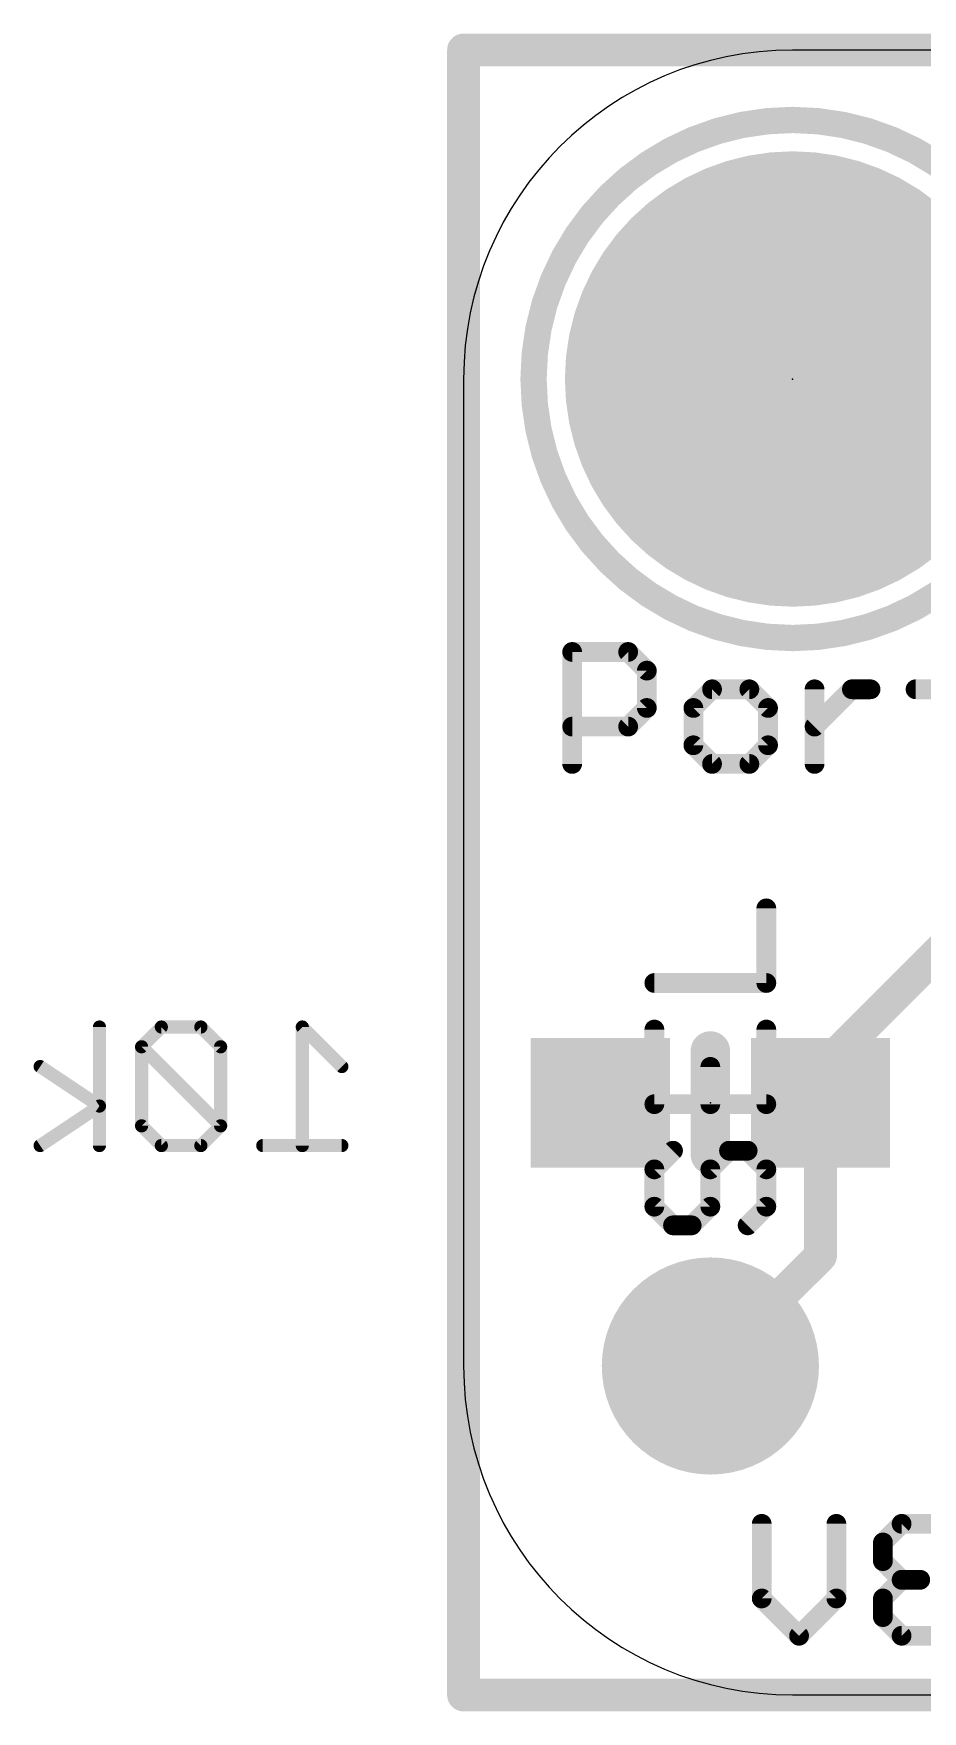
# Model space of a CAD drawing. Extents: x -2.3 to 17.7, y -5.1 to 12.8.
# Drawn here: x -2.3 to 4.56, y -0.13 to 12.83 of the extents above; entities that cross this region are included whole.
import ezdxf

# ---------------------------------------------------------------- set-up
doc = ezdxf.new("R2010")
doc.units = 0
for name, color, linetype in [('1', 12, 'CONTINUOUS'), ('16', 132, 'CONTINUOUS'), ('17', 110, 'CONTINUOUS'), ('20', 53, 'CONTINUOUS'), ('21', 40, 'CONTINUOUS'), ('22', 6, 'CONTINUOUS'), ('23', 53, 'CONTINUOUS'), ('24', 53, 'CONTINUOUS'), ('28', 253, 'CONTINUOUS')]:
    doc.layers.add(name, color=color, linetype=linetype)

# ---------------------------------------------------------------- blocks, each defined once
blk = doc.blocks.new('ROUNDP')
at = {"const_width": 0.5}
blk.add_lwpolyline([(0, -0.25, 1), (0, 0.25, 1), (0, -0.25)], format="xyb", dxfattribs=at)
blk = doc.blocks.new('RECT')
blk.add_solid([(-0.5, -0.5), (0.5, -0.5), (-0.5, 0.5), (0.5, 0.5)])

msp = doc.modelspace()

# ---------------------------------------------------------------- linework, layer by layer
at = {"layer": '1', "const_width": 0.254}
for points in [[(17.526, 12.7), (1.016, 12.7)], [(1.016, 12.7), (1.016, 0)], [(1.016, 0), (17.526, 0)]]:
    msp.add_lwpolyline(points, dxfattribs=at)
at = {"layer": '1', "const_width": 0.127}
for points in [[(1.016, 12.7635, 1), (1.016, 12.6365)], [(1.0795, 12.7, 1), (0.9525, 12.7)], [(1.016, 0.0635, 1), (1.016, -0.0635)], [(0.9525, 0, 1), (1.0795, 0)]]:
    msp.add_lwpolyline(points, format="xyb", dxfattribs=at)
at = {"layer": '16', "const_width": 0.254}
for points in [[(17.526, 12.7), (1.016, 12.7)], [(1.016, 12.7), (1.016, 0)], [(5.507, 6.562), (3.771, 4.826)], [(3.771, 4.826), (3.771, 4.572)], [(3.771, 3.39), (3.771, 4.572)], [(2.921, 2.54), (3.771, 3.39)], [(1.016, 0), (17.526, 0)]]:
    msp.add_lwpolyline(points, dxfattribs=at)
at = {"layer": '16', "const_width": 0.127}
for points in [[(1.016, 12.7635, 1), (1.016, 12.6365)], [(1.0795, 12.7, 1), (0.9525, 12.7)], [(3.8345, 4.826, 1), (3.7075, 4.826)], [(3.7261, 4.8709, 1), (3.8159, 4.7811)], [(3.8345, 4.572, 1), (3.7075, 4.572)], [(3.7075, 4.572, 1), (3.8345, 4.572)], [(3.8159, 3.3451, 1), (3.7261, 3.4349)], [(3.7075, 3.39, 1), (3.8345, 3.39)], [(2.8761, 2.5849, 1), (2.9659, 2.4951)], [(1.016, 0.0635, 1), (1.016, -0.0635)], [(0.9525, 0, 1), (1.0795, 0)]]:
    msp.add_lwpolyline(points, format="xyb", dxfattribs=at)
at = {"layer": '20'}
for p, q in [((14.986, 12.7), (3.556, 12.7)), ((1.016, 10.16), (1.016, 2.54)), ((3.556, 0), (14.986, 0))]:
    msp.add_line(p, q, dxfattribs=at)
for centre, start, end in [((3.556, 10.16), 90, 180), ((3.556, 2.54), 180, 270)]:
    msp.add_arc(centre, 2.54, start, end, dxfattribs=at)
at = {"layer": '21'}
for points, const_width in [([(3.556, 8.16, 1), (3.556, 12.16, 1), (3.556, 8.16)], 0.2032), ([(1.8923, 8.0525, 1), (1.8161, 8.0525)], 0.0762), ([(1.8542, 8.0906, 1), (1.8542, 8.0144)], 0.0762), ([(2.3133, 8.0795, 1), (2.2594, 8.0256)], 0.0762), ([(2.2864, 8.0144, 1), (2.2864, 8.0906)], 0.0762), ([(2.4685, 7.9085, 1), (2.3923, 7.9085)], 0.0762), ([(2.4035, 7.8815, 1), (2.4574, 7.9354)], 0.0762), ([(2.9338, 7.8025, 1), (2.9338, 7.7263)], 0.0762), ([(2.9607, 7.7375, 1), (2.9068, 7.7914)], 0.0762), ([(3.2488, 7.7914, 1), (3.1949, 7.7375)], 0.0762), ([(3.2219, 7.7263, 1), (3.2219, 7.8025)], 0.0762), ([(3.7633, 7.7644, 1), (3.6871, 7.7644)], 0.0762), ([(4.0133, 7.8025, 1), (4.0133, 7.7263)], 0.0762), ([(4.0403, 7.7375, 1), (3.9864, 7.7914)], 0.0762), ([(4.1574, 7.7263, 1), (4.1574, 7.8025)], 0.0762), ([(4.5048, 7.8025, 1), (4.5048, 7.7263)], 0.0762), ([(2.3923, 7.6204, 1), (2.4685, 7.6204)], 0.0762), ([(2.4574, 7.5934, 1), (2.4035, 7.6473)], 0.0762), ([(2.8278, 7.6204, 1), (2.7516, 7.6204)], 0.0762), ([(2.7628, 7.6473, 1), (2.8167, 7.5934)], 0.0762), ([(3.404, 7.6204, 1), (3.3278, 7.6204)], 0.0762), ([(3.339, 7.5934, 1), (3.3929, 7.6473)], 0.0762), ([(1.8542, 7.5144, 1), (1.8542, 7.4382)], 0.0762), ([(2.2594, 7.5033, 1), (2.3133, 7.4494)], 0.0762), ([(2.2864, 7.4382, 1), (2.2864, 7.5144)], 0.0762), ([(3.6983, 7.5033, 1), (3.7522, 7.4494)], 0.0762), ([(2.8167, 7.3592, 1), (2.7628, 7.3053)], 0.0762), ([(3.3929, 7.3053, 1), (3.339, 7.3592)], 0.0762), ([(2.7516, 7.3323, 1), (2.8278, 7.3323)], 0.0762), ([(2.9338, 7.2263, 1), (2.9338, 7.1501)], 0.0762), ([(3.2219, 7.1501, 1), (3.2219, 7.2263)], 0.0762), ([(3.3278, 7.3323, 1), (3.404, 7.3323)], 0.0762), ([(1.8161, 7.1882, 1), (1.8923, 7.1882)], 0.0762), ([(2.9068, 7.1613, 1), (2.9607, 7.2151)], 0.0762), ([(3.1949, 7.2151, 1), (3.2488, 7.1613)], 0.0762), ([(3.6871, 7.1882, 1), (3.7633, 7.1882)], 0.0762), ([(3.3909, 6.0732, 1), (3.3147, 6.0732)], 0.0762), ([(2.4885, 5.5351, 1), (2.4885, 5.4589)], 0.0762), ([(3.3528, 5.4589, 1), (3.3528, 5.5351)], 0.0762), ([(3.3147, 5.497, 1), (3.3909, 5.497)], 0.0762), ([(2.5266, 5.1377, 1), (2.4504, 5.1377)], 0.0762), ([(3.3909, 5.1377, 1), (3.3147, 5.1377)], 0.0762), ([(2.9587, 4.8496, 1), (2.8825, 4.8496)], 0.0762), ([(2.4885, 4.5995, 1), (2.4885, 4.5233)], 0.0762), ([(2.4504, 4.5614, 1), (2.5266, 4.5614)], 0.0762), ([(2.8825, 4.5614, 1), (2.9587, 4.5614)], 0.0762), ([(3.3147, 4.5614, 1), (3.3909, 4.5614)], 0.0762), ([(3.3528, 4.5233, 1), (3.3528, 4.5995)], 0.0762), ([(2.6595, 4.1752, 1), (2.6056, 4.2291)], 0.0762), ([(3.0647, 4.2402, 1), (3.0647, 4.164)], 0.0762), ([(3.0916, 4.1752, 1), (3.0377, 4.2291)], 0.0762), ([(3.2357, 4.2291, 1), (3.1818, 4.1752)], 0.0762), ([(3.2087, 4.164, 1), (3.2087, 4.2402)], 0.0762), ([(2.4615, 4.085, 1), (2.5154, 4.0311)], 0.0762), ([(2.5266, 4.0581, 1), (2.4504, 4.0581)], 0.0762), ([(2.9587, 4.0581, 1), (2.8825, 4.0581)], 0.0762), ([(2.8937, 4.085, 1), (2.9476, 4.0311)], 0.0762), ([(3.3909, 4.0581, 1), (3.3147, 4.0581)], 0.0762), ([(3.3259, 4.0311, 1), (3.3797, 4.085)], 0.0762), ([(2.5154, 3.7969, 1), (2.4615, 3.743)], 0.0762), ([(2.4504, 3.77, 1), (2.5266, 3.77)], 0.0762), ([(2.8825, 3.77, 1), (2.9587, 3.77)], 0.0762), ([(2.9476, 3.743, 1), (2.8937, 3.7969)], 0.0762), ([(3.3147, 3.77, 1), (3.3909, 3.77)], 0.0762), ([(3.3797, 3.743, 1), (3.3259, 3.7969)], 0.0762), ([(2.6325, 3.664, 1), (2.6325, 3.5878)], 0.0762), ([(2.6056, 3.599, 1), (2.6595, 3.6529)], 0.0762), ([(2.7496, 3.6529, 1), (2.8035, 3.599)], 0.0762), ([(2.7766, 3.5878, 1), (2.7766, 3.664)], 0.0762), ([(3.1818, 3.6529, 1), (3.2357, 3.599)], 0.0762)]:
    msp.add_lwpolyline(points, format="xyb", dxfattribs=dict(at, const_width=const_width))
at = {"layer": '21', "const_width": 0.1524}
for points in [[(1.8542, 7.1882), (1.8542, 8.0525)], [(1.8542, 8.0525), (2.2864, 8.0525)], [(2.2864, 8.0525), (2.4304, 7.9085)], [(2.4304, 7.9085), (2.4304, 7.6204)], [(2.9338, 7.7644), (2.7897, 7.6204)], [(3.2219, 7.7644), (2.9338, 7.7644)], [(3.3659, 7.6204), (3.2219, 7.7644)], [(3.7252, 7.1882), (3.7252, 7.7644)], [(3.7252, 7.4763), (4.0133, 7.7644)], [(4.0133, 7.7644), (4.1574, 7.7644)], [(4.5048, 7.7644), (4.7929, 7.7644)], [(2.4304, 7.6204), (2.2864, 7.4763)], [(2.7897, 7.6204), (2.7897, 7.3323)], [(3.3659, 7.3323), (3.3659, 7.6204)], [(2.2864, 7.4763), (1.8542, 7.4763)], [(2.7897, 7.3323), (2.9338, 7.1882)], [(3.2219, 7.1882), (3.3659, 7.3323)], [(2.9338, 7.1882), (3.2219, 7.1882)], [(3.3528, 5.497), (3.3528, 6.0732)], [(2.4885, 5.497), (3.3528, 5.497)], [(2.4885, 5.1377), (2.4885, 4.5614)], [(3.3528, 4.5614), (3.3528, 5.1377)], [(2.9206, 4.5614), (2.9206, 4.8496)], [(2.4885, 4.5614), (3.3528, 4.5614)], [(2.6325, 4.2021), (2.4885, 4.0581)], [(2.9206, 4.0581), (3.0647, 4.2021)], [(3.0647, 4.2021), (3.2087, 4.2021)], [(3.2087, 4.2021), (3.3528, 4.0581)], [(2.4885, 4.0581), (2.4885, 3.77)], [(2.9206, 3.77), (2.9206, 4.0581)], [(3.3528, 4.0581), (3.3528, 3.77)], [(2.4885, 3.77), (2.6325, 3.6259)], [(2.7766, 3.6259), (2.9206, 3.77)], [(3.3528, 3.77), (3.2087, 3.6259)], [(2.6325, 3.6259), (2.7766, 3.6259)]]:
    msp.add_lwpolyline(points, dxfattribs=at)
at = {"layer": '22'}
for points, const_width in [([(2.921, 4.172), (2.921, 4.972)], 0.3048), ([(3.3173, 0.7453), (3.3173, 1.3215)], 0.1524), ([(3.8935, 1.3215), (3.8935, 0.7453)], 0.1524), ([(4.3969, 1.3215), (4.2528, 1.1775)], 0.1524), ([(4.685, 1.3215), (4.3969, 1.3215)], 0.1524), ([(4.2528, 1.1775), (4.2528, 1.0334)], 0.1524), ([(4.2528, 1.0334), (4.3969, 0.8894)], 0.1524), ([(4.3969, 0.8894), (4.2528, 0.7453)], 0.1524), ([(4.3969, 0.8894), (4.5409, 0.8894)], 0.1524), ([(3.6054, 0.4572), (3.3173, 0.7453)], 0.1524), ([(3.8935, 0.7453), (3.6054, 0.4572)], 0.1524), ([(4.2528, 0.7453), (4.2528, 0.6013)], 0.1524), ([(4.2528, 0.6013), (4.3969, 0.4572)], 0.1524), ([(4.3969, 0.4572), (4.685, 0.4572)], 0.1524)]:
    msp.add_lwpolyline(points, dxfattribs=dict(at, const_width=const_width))
for points, const_width in [([(2.9972, 4.972, 1), (2.8448, 4.972)], 0.1524), ([(2.8448, 4.172, 1), (2.9972, 4.172)], 0.1524), ([(3.3554, 1.3215, 1), (3.2792, 1.3215)], 0.0762), ([(3.9316, 1.3215, 1), (3.8554, 1.3215)], 0.0762), ([(4.3969, 1.3596, 1), (4.3969, 1.2834)], 0.0762), ([(4.4238, 1.2946, 1), (4.3699, 1.3485)], 0.0762), ([(4.2909, 1.1775, 1), (4.2147, 1.1775)], 0.0762), ([(4.2259, 1.2044, 1), (4.2798, 1.1505)], 0.0762), ([(4.2798, 1.0604, 1), (4.2259, 1.0065)], 0.0762), ([(4.2147, 1.0334, 1), (4.2909, 1.0334)], 0.0762), ([(4.3969, 0.9275, 1), (4.3969, 0.8513)], 0.0762), ([(4.4238, 0.8624, 1), (4.3699, 0.9163)], 0.0762), ([(4.3699, 0.8624, 1), (4.4238, 0.9163)], 0.0762), ([(4.5409, 0.8513, 1), (4.5409, 0.9275)], 0.0762), ([(3.3443, 0.7723, 1), (3.2904, 0.7184)], 0.0762), ([(3.2792, 0.7453, 1), (3.3554, 0.7453)], 0.0762), ([(3.8554, 0.7453, 1), (3.9316, 0.7453)], 0.0762), ([(3.9205, 0.7184, 1), (3.8666, 0.7723)], 0.0762), ([(4.2909, 0.7453, 1), (4.2147, 0.7453)], 0.0762), ([(4.2259, 0.7723, 1), (4.2798, 0.7184)], 0.0762), ([(4.2798, 0.6282, 1), (4.2259, 0.5743)], 0.0762), ([(3.5785, 0.4841, 1), (3.6324, 0.4303)], 0.0762), ([(3.5785, 0.4303, 1), (3.6324, 0.4841)], 0.0762), ([(4.2147, 0.6013, 1), (4.2909, 0.6013)], 0.0762), ([(4.3969, 0.4953, 1), (4.3969, 0.4191)], 0.0762), ([(4.3699, 0.4303, 1), (4.4238, 0.4841)], 0.0762)]:
    msp.add_lwpolyline(points, format="xyb", dxfattribs=dict(at, const_width=const_width))
at = {"layer": '23'}
msp.add_point((3.556, 10.16), dxfattribs=at)
at = {"layer": '24'}
msp.add_point((2.921, 4.572), dxfattribs=at)
at = {"layer": '28', "const_width": 0.1016}
for points in [[(-1.7948, 4.2418), (-1.7948, 5.157)], [(-1.3169, 5.157), (-1.4694, 5.0045)], [(-1.0118, 5.157), (-1.3169, 5.157)], [(-0.8593, 5.0045), (-1.0118, 5.157)], [(0.0762, 4.8519), (-0.2289, 5.157)], [(-0.2289, 5.157), (-0.2289, 4.2418)], [(-1.4694, 5.0045), (-1.4694, 4.3943)], [(-0.8593, 4.3943), (-1.4694, 5.0045)], [(-0.8593, 4.3943), (-0.8593, 5.0045)], [(-1.7948, 4.5469), (-2.2524, 4.8519)], [(-2.2524, 4.2418), (-1.7948, 4.5469)], [(-1.4694, 4.3943), (-1.3169, 4.2418)], [(-1.0118, 4.2418), (-0.8593, 4.3943)], [(-1.3169, 4.2418), (-1.0118, 4.2418)], [(0.0762, 4.2418), (-0.5339, 4.2418)]]:
    msp.add_lwpolyline(points, dxfattribs=at)
at = {"layer": '28', "const_width": 0.0508}
for points in [[(-1.7694, 5.157, 1), (-1.8202, 5.157)], [(-1.3169, 5.1824, 1), (-1.3169, 5.1316)], [(-1.2989, 5.139, 1), (-1.3349, 5.1749)], [(-0.9939, 5.1749, 1), (-1.0298, 5.139)], [(-1.0118, 5.1316, 1), (-1.0118, 5.1824)], [(-0.2035, 5.157, 1), (-0.2543, 5.157)], [(-0.2109, 5.1749, 1), (-0.2468, 5.139)], [(-1.444, 5.0045, 1), (-1.4948, 5.0045)], [(-1.4515, 5.0224, 1), (-1.4874, 4.9865)], [(-0.8339, 5.0045, 1), (-0.8847, 5.0045)], [(-1.4874, 5.0224, 1), (-1.4515, 4.9865)], [(-0.8773, 4.9865, 1), (-0.8414, 5.0224)], [(-2.2383, 4.8731, 1), (-2.2665, 4.8308)], [(0.0582, 4.834, 1), (0.0942, 4.8699)], [(-1.7807, 4.5257, 1), (-1.8089, 4.568)], [(-1.8089, 4.5257, 1), (-1.7807, 4.568)], [(-1.4515, 4.4123, 1), (-1.4874, 4.3764)], [(-1.4948, 4.3943, 1), (-1.444, 4.3943)], [(-0.8847, 4.3943, 1), (-0.8339, 4.3943)], [(-0.8414, 4.3764, 1), (-0.8773, 4.4123)], [(-0.8773, 4.3764, 1), (-0.8414, 4.4123)], [(-2.2665, 4.2629, 1), (-2.2383, 4.2207)], [(-1.3169, 4.2672, 1), (-1.3169, 4.2164)], [(-1.3349, 4.2238, 1), (-1.2989, 4.2598)], [(-1.0298, 4.2598, 1), (-0.9939, 4.2238)], [(-1.0118, 4.2164, 1), (-1.0118, 4.2672)], [(-0.5339, 4.2672, 1), (-0.5339, 4.2164)], [(0.0762, 4.2164, 1), (0.0762, 4.2672)], [(-1.8202, 4.2418, 1), (-1.7694, 4.2418)], [(-0.2543, 4.2418, 1), (-0.2035, 4.2418)]]:
    msp.add_lwpolyline(points, format="xyb", dxfattribs=at)

# ---------------------------------------------------------------- block references
at = {"layer": '16', "xscale": 1.075}
for p in [(2.071, 4.572), (3.771, 4.572)]:
    msp.add_blockref('RECT', p, dxfattribs=at)
at = {"layer": '17', "xscale": 3.516, "yscale": 3.516}
msp.add_blockref('ROUNDP', (3.556, 10.16), dxfattribs=at)
msp.add_blockref('ROUNDP', (3.556, 10.16), dxfattribs=at)
at = {"layer": '17', "xscale": 1.6764, "yscale": 1.6764, "rotation": 90}
msp.add_blockref('ROUNDP', (2.921, 2.54), dxfattribs=at)
msp.add_blockref('ROUNDP', (2.921, 2.54), dxfattribs=at)

doc.saveas('drawing.dxf')
